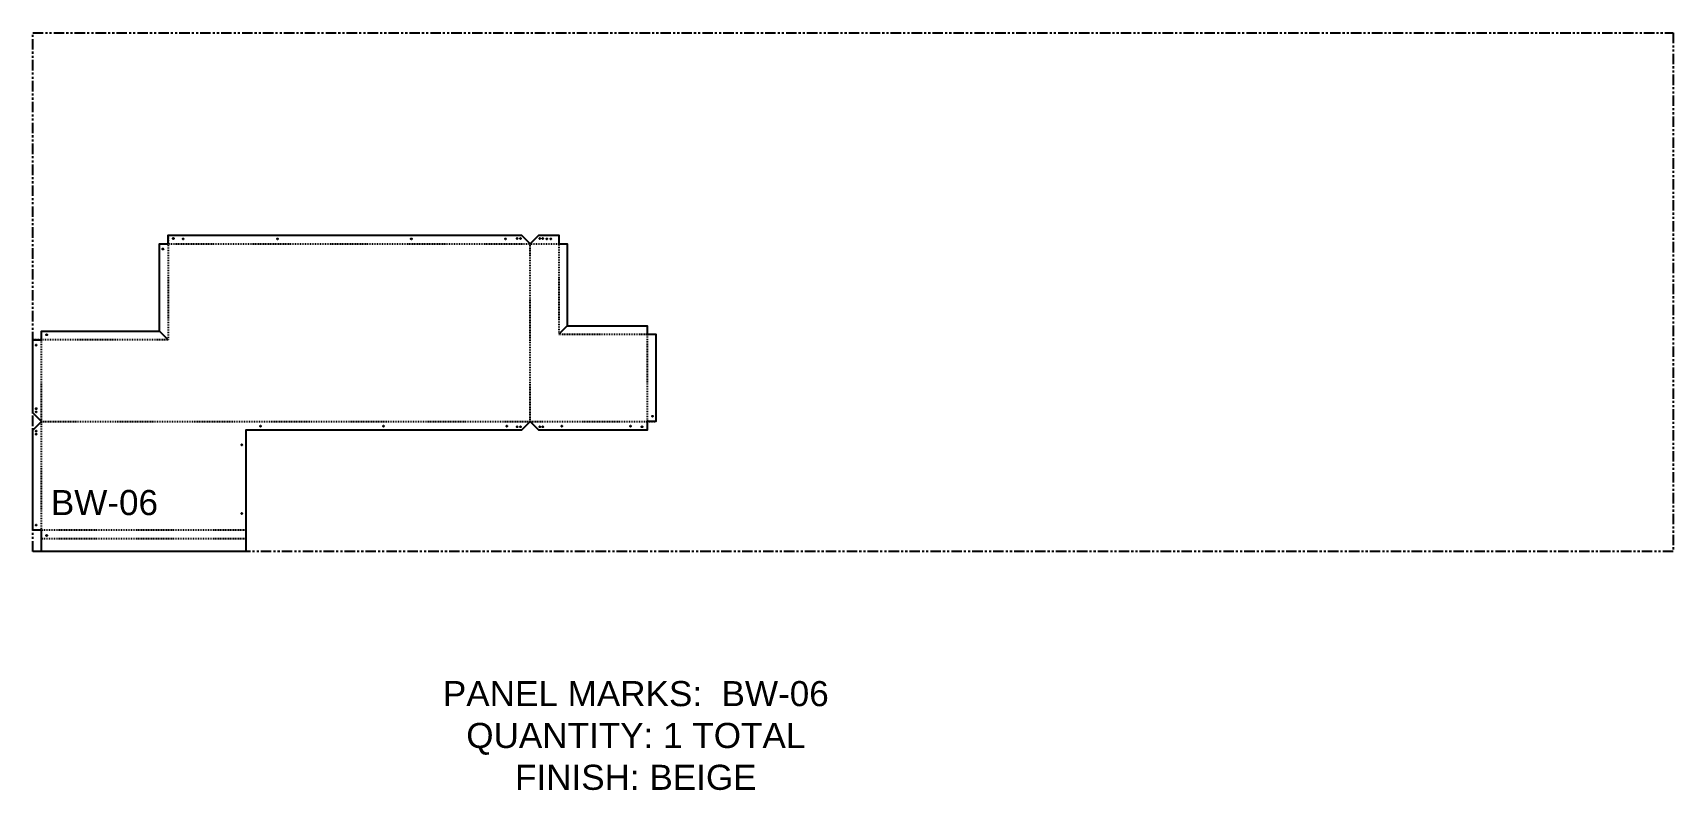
# Model space of a CAD drawing. Header units: inches. Extents: x 0 to 196, y -29 to 62.
import ezdxf

# ---------------------------------------------------------------- set-up
doc = ezdxf.new("R2010")
doc.units = ezdxf.units.IN
doc.header["$MEASUREMENT"] = 0
doc.linetypes.add('HIDDEN', pattern=[0.375, 0.25, -0.125])
doc.linetypes.add('PHANTOM', pattern=[2.5, 1.25, -0.25, 0.25, -0.25, 0.25, -0.25])
for name, color, linetype in [('DETAIL', 7, 'Continuous'), ('HOLES', 6, 'Continuous'), ('RELIEF', 82, 'Continuous'), ('ROUT', 1, 'HIDDEN'), ('SHEET', 5, 'PHANTOM'), ('TEXT', 2, 'PHANTOM')]:
    doc.layers.add(name, color=color, linetype=linetype)
doc.styles.get("Standard").update_dxf_attribs({"font": 'arial.ttf'})

msp = doc.modelspace()

# ---------------------------------------------------------------- linework, layer by layer
at = {"layer": 'DETAIL', "ltscale": 0.25}
msp.add_lwpolyline([(1.04, 0), (1.04, 2.54), (0, 2.54), (0, 14.5), (1.04, 15.54), (0, 16.58), (0, 25.29), (1.04, 25.29), (1.04, 26.33), (15.13, 26.33), (15.13, 36.79), (16.16, 36.79), (16.16, 37.83), (58.38, 37.83), (59.41, 36.79), (60.45, 37.83), (62.85, 37.83), (62.85, 36.79), (63.85, 36.79), (63.85, 26.98), (73.41, 26.98), (73.41, 25.98), (74.45, 25.98), (74.45, 15.54), (73.41, 15.54), (73.41, 14.5), (60.45, 14.5), (59.41, 15.54), (58.38, 14.5), (25.45, 14.5), (25.45, 0)], close=True, dxfattribs=at)
at = {"layer": 'HOLES', "ltscale": 0.25}
for centre in [(16.79, 37.41), (17.98, 37.36), (29.23, 37.36), (45.23, 37.36), (56.48, 37.36), (57.88, 37.41), (58.26, 37.41), (60.57, 37.41), (60.94, 37.41), (61.41, 37.36), (61.91, 37.36), (15.54, 36.16), (1.66, 25.91), (0.41, 24.66), (0.41, 17.07), (0.41, 16.69), (74.04, 16.16), (0.41, 14.38), (0.41, 14.01), (27.2, 14.98), (41.91, 14.98), (56.63, 14.98), (57.88, 14.91), (58.26, 14.91), (60.57, 14.91), (60.94, 14.91), (63.2, 14.98), (71.41, 14.98), (72.79, 14.91), (24.98, 12.75), (24.98, 4.54), (0.41, 3.16), (1.66, 1.91)]:
    msp.add_circle(centre, 0.0625, dxfattribs=at)
at = {"layer": 'RELIEF'}
for p, q in [((15.13, 26.33), (16.08, 25.38)), ((62.94, 26.06), (63.85, 26.98))]:
    msp.add_line(p, q, dxfattribs=at)
at = {"layer": 'ROUT', "ltscale": 0.25}
for p, q in [((59.41, 15.54), (59.41, 36.79)), ((1.04, 15.54), (74.45, 15.54)), ((25.45, 2.54), (0, 2.54))]:
    msp.add_line(p, q, dxfattribs=at)
for points in [[(16.16, 37.83), (16.16, 25.29), (0, 25.29)], [(15.13, 36.79), (62.85, 36.79), (62.85, 25.98), (73.41, 25.98), (73.41, 14.5)], [(25.45, 1.5), (1.04, 1.5), (1.04, 26.33)]]:
    msp.add_lwpolyline(points, dxfattribs=at)
at = {"layer": 'SHEET'}
msp.add_lwpolyline([(0, 62), (196, 62), (196, 0), (0, 0)], close=True, dxfattribs=at)

# ---------------------------------------------------------------- texts
at = {"layer": 'TEXT', "char_height": 3, "attachment_point": 5}
for s, insert in [('BW-06', (8.56, 5.83)), ('PANEL MARKS:  BW-06\\PQUANTITY: 1 TOTAL\\PFINISH: BEIGE', (72.05, -22.01))]:
    msp.add_mtext_dynamic_manual_height_columns(s, width=199.7409, gutter_width=1, heights=[0], dxfattribs=dict(at, insert=insert))

doc.saveas('drawing.dxf')
